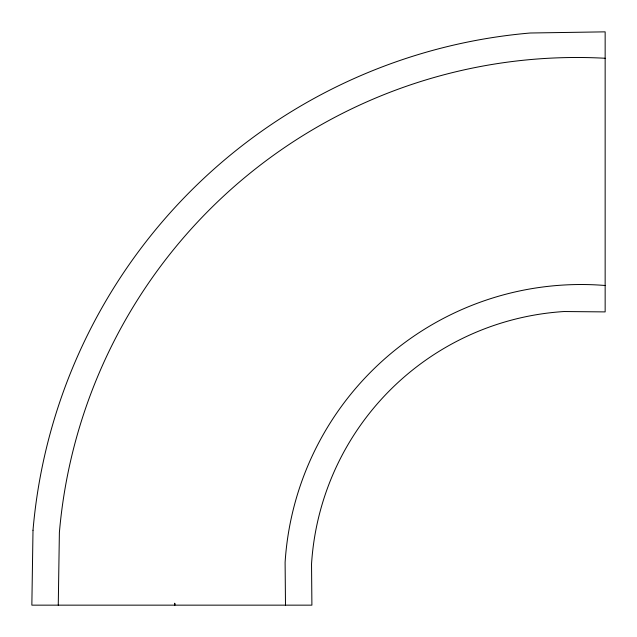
<?xml version="1.0" encoding="UTF-8"?>
<svg xmlns="http://www.w3.org/2000/svg" width="637" height="637" viewBox="0 0 637 637"><rect width="100%" height="100%" fill="white"/><g stroke="black" fill="none" stroke-linecap="round" stroke-linejoin="round"><path stroke-width="0.96" d="M58.262 605.15L59.384 532.516A519.346 519.346 0 0 1 605.15 58.262M285.495 605.15L285.105 562.352A296.571 296.571 0 0 1 605.15 285.495M33.005 530.255L31.85 605.15L311.899 605.15L311.533 564.024A270.096 270.096 0 0 1 564.024 311.533L605.15 311.899L605.15 31.85L530.255 33.005A545.813 545.813 0 0 0 33.005 530.255M174.761 605.15L174.753 603.303L174.761 605.15"/></g></svg>
